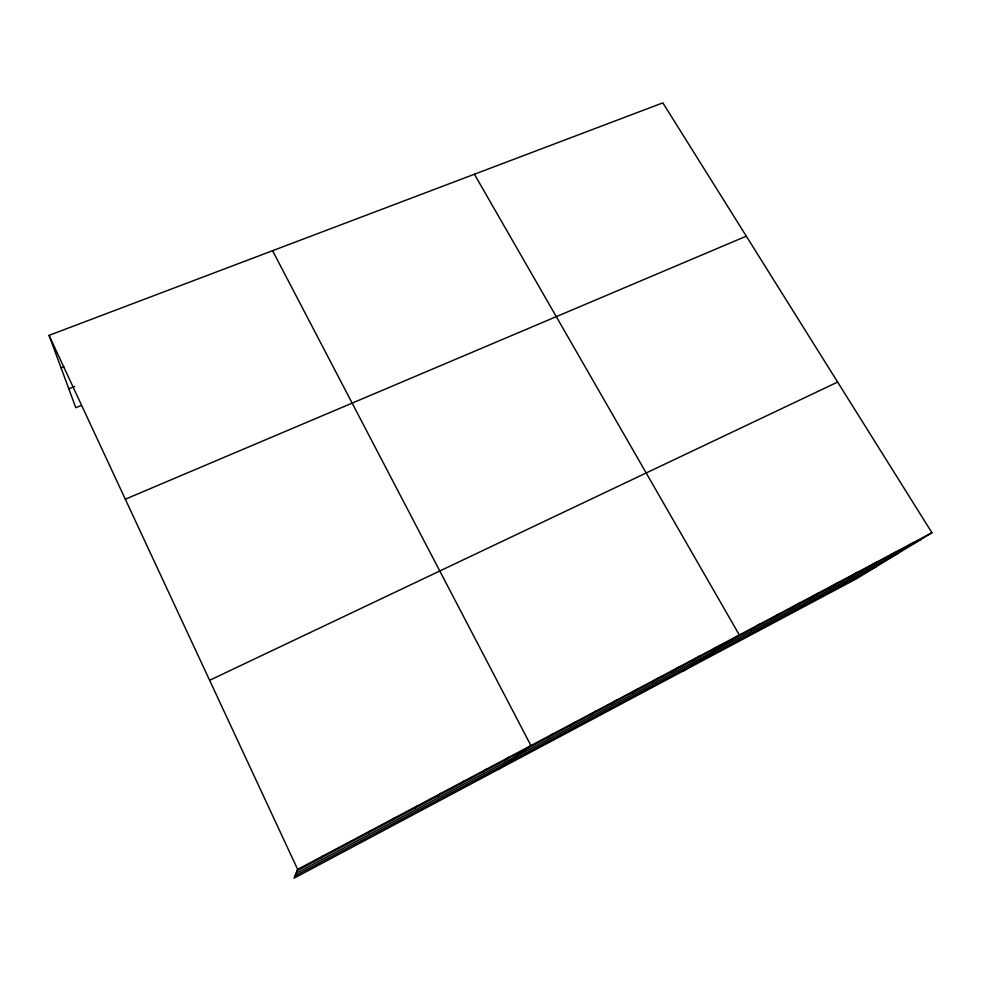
<?xml version="1.0" encoding="UTF-8"?>
<svg xmlns="http://www.w3.org/2000/svg" width="981" height="981" viewBox="0 0 981 981"><rect width="100%" height="100%" fill="white"/><g stroke="black" fill="none" stroke-linecap="round" stroke-linejoin="round"><path stroke-width="1.47" d="M931.95 532.732L297.635 869.374L294.116 878.142L856.438 578.778L931.95 532.732L662.849 102.858L49.05 335.367L75.795 407.667L81.264 405.496M321.216 857.885L322.209 856.327M345.03 845.23L346.501 843.439M368.586 832.722L370.499 830.699M391.86 820.361L394.227 818.117M414.877 808.148L417.673 805.671M437.624 796.069L440.849 793.371M460.126 784.126L463.755 781.207M482.37 772.305L486.404 769.19M504.369 760.631L508.796 757.307M498.274 769.46L530.929 745.56L272.571 250.695M547.631 737.663L552.83 733.935M568.906 726.357L574.474 722.445M589.961 715.186L595.884 711.09M610.771 704.125L617.049 699.858M631.372 693.199L637.981 688.748M651.74 682.384L658.692 677.748M671.899 671.678L679.183 666.884M691.838 661.084L699.441 656.13M711.568 650.611L719.49 645.486M683.217 670.992L739.318 634.965L474.412 174.238M751.005 629.679L759.527 624.235M770.686 619.219L779.527 613.628M790.171 608.882L799.294 603.131M809.448 598.643L818.865 592.745M828.516 588.514L838.215 582.481M847.388 578.496L857.357 572.315M866.064 568.575L876.303 562.26M884.543 558.765L895.052 552.315M902.839 549.053L913.593 542.468M297.108 870.674L920.938 539.44M296.041 873.348L898.13 553.345M295.023 875.874L876.254 566.687M209.615 680.299L837.639 382.063M125.31 499.194L746.308 236.176M68.805 388.783L74.482 386.563M61.067 367.863L63.839 366.796M49.05 335.367L297.635 869.374"/></g></svg>
